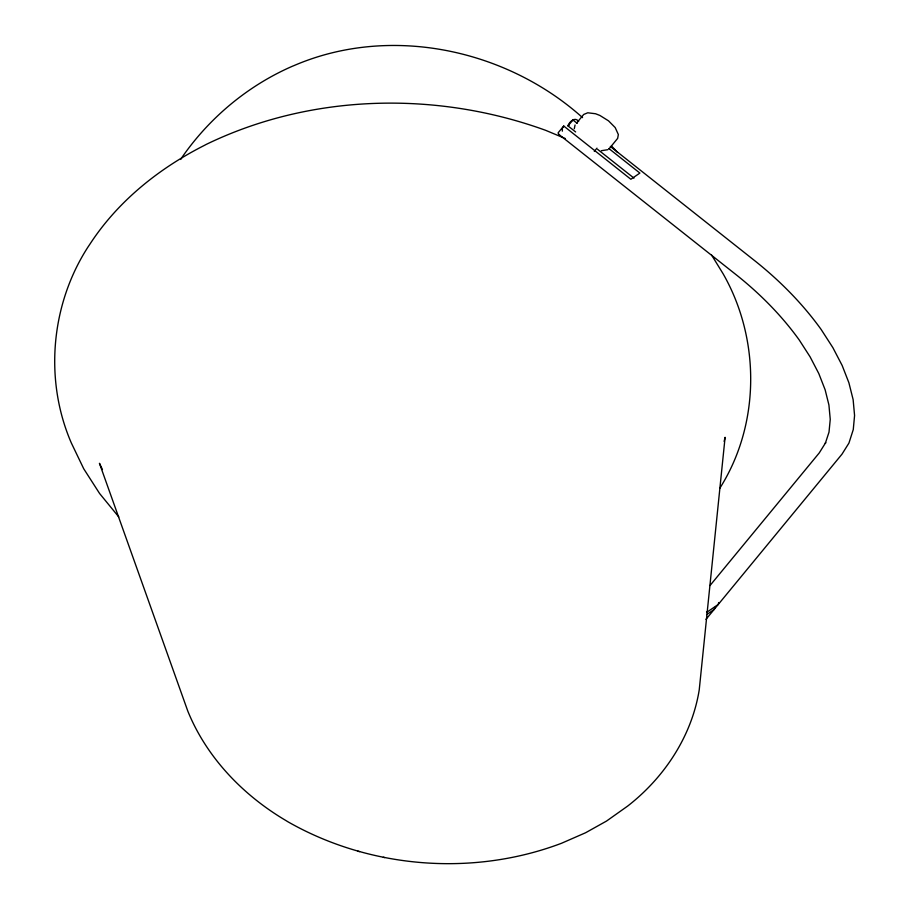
<?xml version="1.0" encoding="UTF-8"?>
<svg xmlns="http://www.w3.org/2000/svg" width="909" height="909" viewBox="0 0 909 909"><rect width="100%" height="100%" fill="white"/><g stroke="black" fill="none" stroke-linecap="round" stroke-linejoin="round"><path stroke-width="1.36" d="M574.295 128.737L575.056 124.987M724.121 441.399L725.098 437.309L699.237 689.829C691.783 736.165 664.343 777.581 627.596 806.124L606.519 821.066L585.601 832.746L561.614 843.234C473.214 876.742 370.065 868.652 287.96 821.804L285.551 820.327C242.873 795.045 206.582 757.424 187.788 711.065L99.445 463.295L102.456 469.567M715.417 607.098L714.019 609.553L706.725 614.575M705.952 619.393L842.007 454.148L848.938 443.081L853.267 429.582L854.574 415.504L853.131 399.619L848.892 382.746L842.154 365.475L832.894 347.681L821.157 329.49C802.795 303.958 780.547 281.426 756.049 261.758L610.348 146.44M719.746 488.338C760.333 424.389 760.526 339.171 723.098 273.768L711.622 255.099M180.732 159.45L182.198 157.064C209.843 117.352 248.259 85.412 292.675 66.118L293.63 65.755C389.438 24.27 505.802 48.779 582.555 117.625M608.894 148.553L639.879 173.074L630.857 179.266L563.762 126.044L558.081 132.85L558.626 134.225L737.438 275.757C760.697 294.425 781.854 315.798 799.284 340.046L810.101 356.851L818.804 373.576L825.145 389.825L828.917 404.982L830.247 419.39L829.008 432.139L825.327 443.353L825.702 442.626L819.225 452.955L709.997 585.544M575.624 131.941L567.92 125.84C569.364 121.613 575.238 116.329 578.647 121.545M567.92 125.84L573.374 119.579M576.522 123.181L583.692 114.466L587.759 112.784L595.565 113.75L599.895 115.454L608.519 120.84L615.177 127.555L618.347 134.543L617.654 138.384L609.019 148.894M594.293 151.417L596.974 148.156M563.762 126.044L562.364 128.146L562.341 131.157M568.5 125.499L569.17 125.181M607.86 149.69L601.326 150.712M706.532 611.905L707.157 611.723A10.738 3.841 6.8 0 0 708.645 611.03L718.178 604.496L718.689 602.553M357.862 851.21L359.521 851.619M383.325 857.267L384.598 857.585M565.387 138.577L545.718 130.351C436.593 90.707 311.117 93.479 206.116 144.463L204.502 145.338C158.916 168.381 117.693 201.355 89.707 244.476L87.923 247.123C50.802 304.663 44.098 380.087 71.345 443.001L83.719 468.76L99.592 493.496L118.795 516.937M559.455 134.668L558.626 134.225M597.645 149.371L633.971 178.13M572.829 119.886L577.192 123.351M611.768 146.269L617.563 152.473"/></g></svg>
